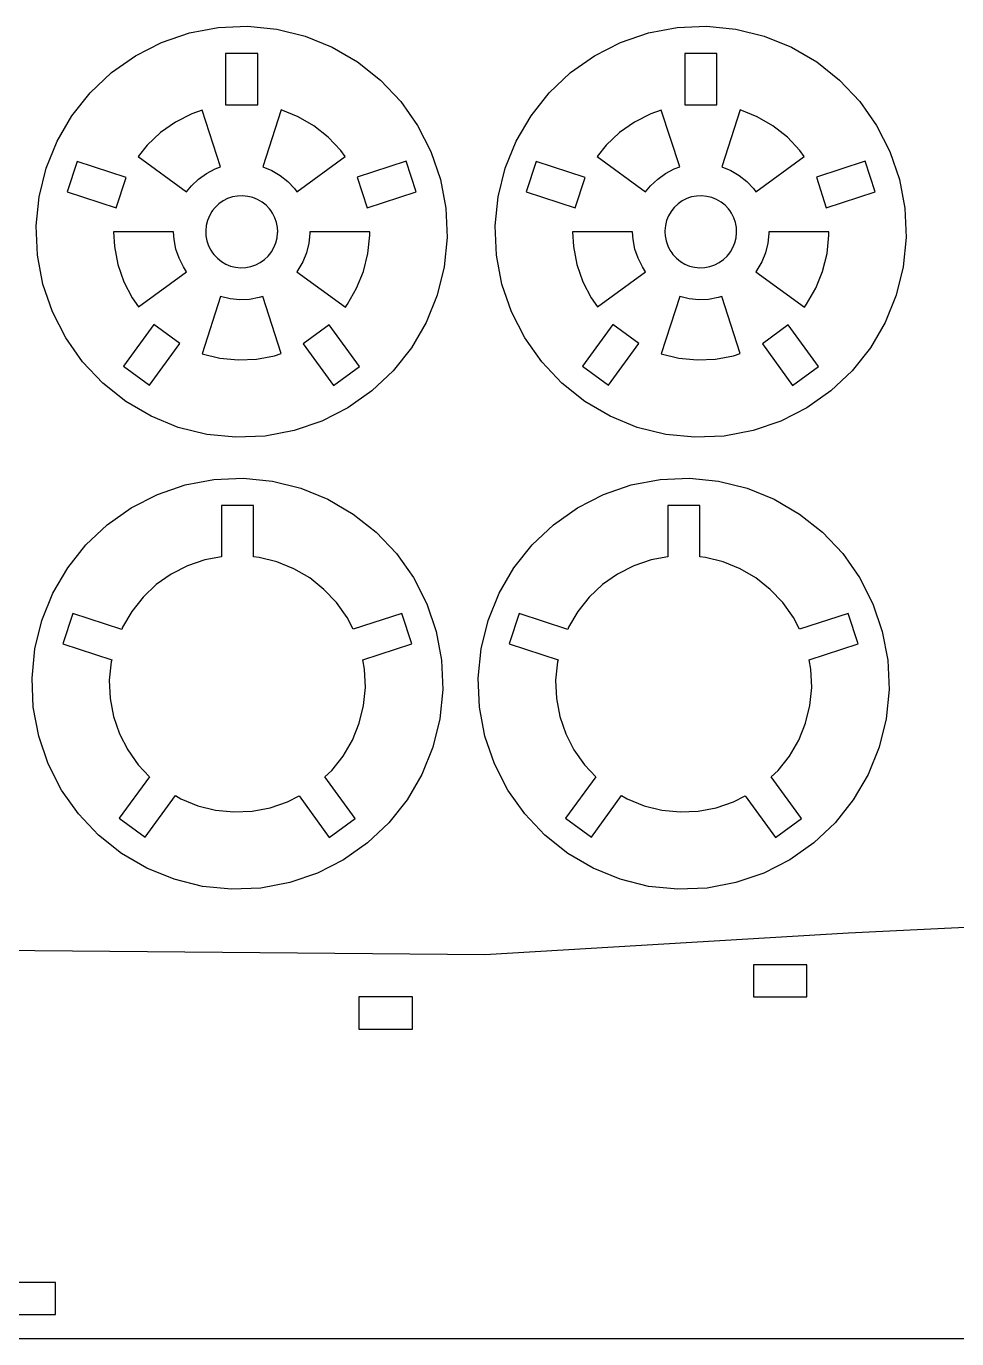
# Model space of a CAD drawing. Extents: x -3458 to 3458, y -2251 to 2251.
# Drawn here: x -2525 to -1689, y 1026 to 2206 of the extents above; entities that cross this region are included whole.
import ezdxf

# ---------------------------------------------------------------- set-up
doc = ezdxf.new("R2010")
doc.units = 0
doc.header["$MEASUREMENT"] = 0
doc.layers.get('0').update_dxf_attribs({"linetype": 'CONTINUOUS'})

msp = doc.modelspace()

# ---------------------------------------------------------------- linework, layer by layer
for p, q in [((-2403.6, 2191.2), (-2378.6, 2199.7)), ((-2378.6, 2199.7), (-2352.7, 2204.6)), ((-2352.7, 2204.6), (-2326.4, 2205.7)), ((-2326.4, 2205.7), (-2300.1, 2203.1)), ((-2300.1, 2203.1), (-2274.5, 2196.8)), ((-2274.5, 2196.8), (-2250.1, 2186.8)), ((-1990.8, 2191.2), (-1965.8, 2199.7)), ((-1965.8, 2199.7), (-1939.9, 2204.6)), ((-1939.9, 2204.6), (-1913.6, 2205.7)), ((-1913.6, 2205.7), (-1887.3, 2203.1)), ((-1887.3, 2203.1), (-1861.7, 2196.8)), ((-1861.7, 2196.8), (-1837.3, 2186.8)), ((-2427.1, 2179.2), (-2403.6, 2191.2)), ((-2250.1, 2186.8), (-2227.3, 2173.6)), ((-2014.3, 2179.2), (-1990.8, 2191.2)), ((-1837.3, 2186.8), (-1814.5, 2173.6)), ((-2448.6, 2164), (-2427.1, 2179.2)), ((-2346, 2181.3), (-2346, 2135)), ((-2317.2, 2181.3), (-2346, 2181.3)), ((-2317.2, 2135), (-2317.2, 2181.3)), ((-2227.3, 2173.6), (-2206.7, 2157.2)), ((-2035.8, 2164), (-2014.3, 2179.2)), ((-1904.4, 2181.3), (-1933.2, 2181.3)), ((-1933.2, 2181.3), (-1933.2, 2135)), ((-1904.4, 2135), (-1904.4, 2181.3)), ((-1814.5, 2173.6), (-1793.9, 2157.2)), ((-2467.8, 2145.9), (-2448.6, 2164)), ((-2055, 2145.9), (-2035.8, 2164)), ((-2206.7, 2157.2), (-2188.6, 2138)), ((-1793.9, 2157.2), (-1775.8, 2138)), ((-2484.2, 2125.2), (-2467.8, 2145.9)), ((-2188.6, 2138), (-2173.4, 2116.5)), ((-2071.3, 2125.2), (-2055, 2145.9)), ((-1775.8, 2138), (-1760.6, 2116.5)), ((-2497.4, 2102.5), (-2484.2, 2125.2)), ((-2376.5, 2127.1), (-2391.1, 2119.6)), ((-2367.1, 2130.3), (-2376.5, 2127.1)), ((-2350.5, 2079.2), (-2367.1, 2130.3)), ((-2346, 2135), (-2317.2, 2135)), ((-2296, 2130.6), (-2312.7, 2079.2)), ((-2280.8, 2124.4), (-2296, 2130.6)), ((-2266.6, 2116.1), (-2280.8, 2124.4)), ((-2084.6, 2102.5), (-2071.3, 2125.2)), ((-1963.7, 2127.1), (-1978.3, 2119.6)), ((-1954.3, 2130.3), (-1963.7, 2127.1)), ((-1937.7, 2079.2), (-1954.3, 2130.3)), ((-1933.2, 2135), (-1904.4, 2135)), ((-1883.2, 2130.6), (-1899.9, 2079.2)), ((-1868, 2124.4), (-1883.2, 2130.6)), ((-1853.8, 2116.1), (-1868, 2124.4)), ((-2391.1, 2119.6), (-2404.5, 2110.2)), ((-2253.7, 2105.9), (-2266.6, 2116.1)), ((-2173.4, 2116.5), (-2161.4, 2093)), ((-1978.3, 2119.6), (-1991.7, 2110.2)), ((-1840.9, 2105.9), (-1853.8, 2116.1)), ((-1760.6, 2116.5), (-1748.6, 2093)), ((-2507.3, 2078), (-2497.4, 2102.5)), ((-2404.5, 2110.2), (-2416.5, 2098.9)), ((-2242.4, 2094), (-2253.7, 2105.9)), ((-2094.5, 2078), (-2084.6, 2102.5)), ((-1991.7, 2110.2), (-2003.7, 2098.9)), ((-1829.6, 2094), (-1840.9, 2105.9)), ((-2416.5, 2098.9), (-2424.8, 2088.7)), ((-2424.8, 2088.7), (-2381.1, 2056.9)), ((-2282.1, 2057), (-2238.6, 2088.6)), ((-2238.6, 2088.6), (-2242.4, 2094)), ((-2161.4, 2093), (-2152.9, 2068)), ((-2003.7, 2098.9), (-2012, 2088.7)), ((-2012, 2088.7), (-1968.3, 2056.9)), ((-1869.3, 2057), (-1825.8, 2088.6)), ((-1825.8, 2088.6), (-1829.6, 2094)), ((-1748.6, 2093), (-1740.1, 2068)), ((-2513.7, 2052.4), (-2507.3, 2078)), ((-2479.6, 2084.1), (-2488.5, 2056.8)), ((-2435.6, 2069.9), (-2479.6, 2084.1)), ((-2363.2, 2073.4), (-2355.4, 2077.4)), ((-2355.4, 2077.4), (-2350.5, 2079.2)), ((-2312.7, 2079.2), (-2304.6, 2075.9)), ((-2183.6, 2084.3), (-2227.6, 2070)), ((-2174.7, 2056.9), (-2183.6, 2084.3)), ((-2100.9, 2052.4), (-2094.5, 2078)), ((-2066.8, 2084.1), (-2075.7, 2056.8)), ((-2022.8, 2069.9), (-2066.8, 2084.1)), ((-1950.4, 2073.4), (-1942.6, 2077.4)), ((-1942.6, 2077.4), (-1937.7, 2079.2)), ((-1899.9, 2079.2), (-1891.8, 2075.9)), ((-1770.8, 2084.3), (-1814.8, 2070)), ((-1761.9, 2056.9), (-1770.8, 2084.3)), ((-2444.5, 2042.5), (-2435.6, 2069.9)), ((-2376.7, 2062.4), (-2370.3, 2068.4)), ((-2370.3, 2068.4), (-2363.2, 2073.4)), ((-2304.6, 2075.9), (-2297.1, 2071.5)), ((-2297.1, 2071.5), (-2290.2, 2066.1)), ((-2290.2, 2066.1), (-2284.2, 2059.8)), ((-2227.6, 2070), (-2218.7, 2042.6)), ((-2152.9, 2068), (-2148, 2042.1)), ((-2031.7, 2042.5), (-2022.8, 2069.9)), ((-1963.9, 2062.4), (-1957.5, 2068.4)), ((-1957.5, 2068.4), (-1950.4, 2073.4)), ((-1891.8, 2075.9), (-1884.2, 2071.5)), ((-1884.2, 2071.5), (-1877.4, 2066.1)), ((-1877.4, 2066.1), (-1871.4, 2059.8)), ((-1814.8, 2070), (-1805.9, 2042.6)), ((-1740.1, 2068), (-1735.2, 2042.1)), ((-2488.5, 2056.8), (-2444.5, 2042.5)), ((-2381.1, 2056.9), (-2376.7, 2062.4)), ((-2335.3, 2053.1), (-2339.8, 2052.3)), ((-2330.7, 2053.3), (-2335.3, 2053.1)), ((-2326.1, 2052.8), (-2330.7, 2053.3)), ((-2321.6, 2051.7), (-2326.1, 2052.8)), ((-2284.2, 2059.8), (-2282.1, 2057)), ((-2218.7, 2042.6), (-2174.7, 2056.9)), ((-2075.7, 2056.8), (-2031.7, 2042.5)), ((-1968.3, 2056.9), (-1963.9, 2062.4)), ((-1922.5, 2053.1), (-1927, 2052.3)), ((-1917.9, 2053.3), (-1922.5, 2053.1)), ((-1913.3, 2052.8), (-1917.9, 2053.3)), ((-1908.8, 2051.7), (-1913.3, 2052.8)), ((-1871.4, 2059.8), (-1869.3, 2057)), ((-1805.9, 2042.6), (-1761.9, 2056.9)), ((-2516.3, 2026.2), (-2513.7, 2052.4)), ((-2355.4, 2042.8), (-2357.7, 2040)), ((-2352, 2046), (-2355.4, 2042.8)), ((-2348.3, 2048.7), (-2352, 2046)), ((-2344.2, 2050.8), (-2348.3, 2048.7)), ((-2341.6, 2051.7), (-2344.2, 2050.8)), ((-2339.8, 2052.3), (-2341.6, 2051.7)), ((-2317.3, 2050), (-2321.6, 2051.7)), ((-2313.3, 2047.7), (-2317.3, 2050)), ((-2309.7, 2044.8), (-2313.3, 2047.7)), ((-2306.6, 2041.5), (-2309.7, 2044.8)), ((-2305.4, 2040), (-2306.6, 2041.5)), ((-2148, 2042.1), (-2146.9, 2015.8)), ((-2103.5, 2026.2), (-2100.9, 2052.4)), ((-1942.6, 2042.8), (-1944.9, 2040)), ((-1939.2, 2046), (-1942.6, 2042.8)), ((-1935.5, 2048.7), (-1939.2, 2046)), ((-1931.4, 2050.8), (-1935.5, 2048.7)), ((-1928.8, 2051.7), (-1931.4, 2050.8)), ((-1927, 2052.3), (-1928.8, 2051.7)), ((-1904.5, 2050), (-1908.8, 2051.7)), ((-1900.5, 2047.7), (-1904.5, 2050)), ((-1896.9, 2044.8), (-1900.5, 2047.7)), ((-1893.8, 2041.5), (-1896.9, 2044.8)), ((-1892.6, 2040), (-1893.8, 2041.5)), ((-1735.2, 2042.1), (-1734.1, 2015.8)), ((-2362.3, 2031), (-2363.4, 2026.5)), ((-2360.6, 2035.2), (-2362.3, 2031)), ((-2358.3, 2039.2), (-2360.6, 2035.2)), ((-2357.7, 2040), (-2358.3, 2039.2)), ((-2303.9, 2037.7), (-2305.4, 2040)), ((-2301.8, 2033.6), (-2303.9, 2037.7)), ((-2300.3, 2029.2), (-2301.8, 2033.6)), ((-2299.5, 2024.7), (-2300.3, 2029.2)), ((-1949.5, 2031), (-1950.6, 2026.5)), ((-1947.8, 2035.2), (-1949.5, 2031)), ((-1945.5, 2039.2), (-1947.8, 2035.2)), ((-1944.9, 2040), (-1945.5, 2039.2)), ((-1891.1, 2037.7), (-1892.6, 2040)), ((-1889, 2033.6), (-1891.1, 2037.7)), ((-1887.5, 2029.2), (-1889, 2033.6)), ((-1886.7, 2024.7), (-1887.5, 2029.2)), ((-2515.1, 1999.9), (-2516.3, 2026.2)), ((-2392.8, 2021), (-2446.8, 2021)), ((-2446.8, 2021), (-2446, 2007.8)), ((-2392.4, 2014), (-2392.8, 2021)), ((-2363.4, 2026.5), (-2363.9, 2021.9)), ((-2363.9, 2021.9), (-2363.9, 2021)), ((-2363.9, 2021), (-2363.7, 2017.3)), ((-2363.7, 2017.3), (-2362.8, 2012.8)), ((-2299.7, 2015.5), (-2299.3, 2020.1)), ((-2299.2, 2021), (-2299.5, 2024.7)), ((-2299.3, 2020.1), (-2299.2, 2021)), ((-2270.4, 2019.3), (-2271.3, 2010.6)), ((-2216.4, 2021), (-2270.4, 2021)), ((-2270.4, 2021), (-2270.4, 2019.3)), ((-2218, 2001.4), (-2216.4, 2017.8)), ((-2216.4, 2017.8), (-2216.4, 2021)), ((-2102.3, 1999.9), (-2103.5, 2026.2)), ((-1980, 2021), (-2034, 2021)), ((-2034, 2021), (-2033.2, 2007.8)), ((-1979.6, 2014), (-1980, 2021)), ((-1950.6, 2026.5), (-1951.1, 2021.9)), ((-1951.1, 2021.9), (-1951.1, 2021)), ((-1951.1, 2021), (-1950.9, 2017.3)), ((-1950.9, 2017.3), (-1950, 2012.8)), ((-1886.9, 2015.5), (-1886.5, 2020.1)), ((-1886.5, 2021), (-1886.7, 2024.7)), ((-1886.5, 2020.1), (-1886.5, 2021)), ((-1857.6, 2019.3), (-1858.5, 2010.6)), ((-1803.6, 2021), (-1857.6, 2021)), ((-1857.6, 2021), (-1857.6, 2019.3)), ((-1805.2, 2001.4), (-1803.6, 2017.8)), ((-1803.6, 2017.8), (-1803.6, 2021)), ((-2446, 2007.8), (-2443, 1991.7)), ((-2390.8, 2005.4), (-2392.4, 2014)), ((-2362.8, 2012.8), (-2361.3, 2008.4)), ((-2361.3, 2008.4), (-2359.2, 2004.3)), ((-2304.9, 2002.8), (-2302.6, 2006.7)), ((-2302.6, 2006.7), (-2300.8, 2011)), ((-2300.8, 2011), (-2299.7, 2015.5)), ((-2271.3, 2010.6), (-2273.4, 2002.1)), ((-2146.9, 2015.8), (-2149.5, 1989.6)), ((-2033.2, 2007.8), (-2030.2, 1991.7)), ((-1978, 2005.4), (-1979.6, 2014)), ((-1950, 2012.8), (-1948.5, 2008.4)), ((-1948.5, 2008.4), (-1946.5, 2004.3)), ((-1892.1, 2002.8), (-1889.8, 2006.7)), ((-1889.8, 2006.7), (-1888, 2011)), ((-1888, 2011), (-1886.9, 2015.5)), ((-1858.5, 2010.6), (-1860.6, 2002.1)), ((-1734.1, 2015.8), (-1736.7, 1989.6)), ((-2510.3, 1973.9), (-2515.1, 1999.9)), ((-2387.9, 1997.2), (-2390.8, 2005.4)), ((-2384, 1989.4), (-2387.9, 1997.2)), ((-2359.2, 2004.3), (-2357.7, 2002)), ((-2357.7, 2002), (-2356.6, 2000.5)), ((-2356.6, 2000.5), (-2353.4, 1997.2)), ((-2353.4, 1997.2), (-2349.8, 1994.3)), ((-2349.8, 1994.3), (-2345.8, 1992)), ((-2314.9, 1993.3), (-2311.1, 1996)), ((-2311.1, 1996), (-2307.8, 1999.2)), ((-2307.8, 1999.2), (-2305.4, 2002)), ((-2305.4, 2002), (-2304.9, 2002.8)), ((-2276.7, 1994), (-2281, 1986.5)), ((-2273.4, 2002.1), (-2276.7, 1994)), ((-2222, 1985.4), (-2218, 2001.4)), ((-2097.5, 1973.9), (-2102.3, 1999.9)), ((-1975.1, 1997.2), (-1978, 2005.4)), ((-1971.2, 1989.4), (-1975.1, 1997.2)), ((-1946.5, 2004.3), (-1944.9, 2002)), ((-1944.9, 2002), (-1943.8, 2000.5)), ((-1943.8, 2000.5), (-1940.6, 1997.2)), ((-1940.6, 1997.2), (-1937, 1994.3)), ((-1937, 1994.3), (-1933, 1992)), ((-1902.1, 1993.3), (-1898.3, 1996)), ((-1898.3, 1996), (-1895, 1999.2)), ((-1895, 1999.2), (-1892.6, 2002)), ((-1892.6, 2002), (-1892.1, 2002.8)), ((-1863.9, 1994), (-1868.2, 1986.5)), ((-1860.6, 2002.1), (-1863.9, 1994)), ((-1809.2, 1985.4), (-1805.2, 2001.4)), ((-2443, 1991.7), (-2437.7, 1976.1)), ((-2424.5, 1953.4), (-2381.1, 1985)), ((-2381.1, 1985), (-2384, 1989.4)), ((-2345.8, 1992), (-2341.6, 1990.2)), ((-2341.6, 1990.2), (-2337.1, 1989.1)), ((-2337.1, 1989.1), (-2332.5, 1988.7)), ((-2332.5, 1988.7), (-2327.9, 1988.9)), ((-2327.9, 1988.9), (-2323.4, 1989.7)), ((-2323.4, 1989.7), (-2321.6, 1990.3)), ((-2321.6, 1990.3), (-2319, 1991.2)), ((-2319, 1991.2), (-2314.9, 1993.3)), ((-2281, 1986.5), (-2282.1, 1985.1)), ((-2282.1, 1985.1), (-2238.3, 1953.3)), ((-2228.2, 1970.2), (-2222, 1985.4)), ((-2149.5, 1989.6), (-2155.8, 1964)), ((-2030.2, 1991.7), (-2024.9, 1976.1)), ((-2011.7, 1953.4), (-1968.3, 1985)), ((-1968.3, 1985), (-1971.2, 1989.4)), ((-1933, 1992), (-1928.8, 1990.2)), ((-1928.8, 1990.2), (-1924.3, 1989.1)), ((-1924.3, 1989.1), (-1919.7, 1988.7)), ((-1919.7, 1988.7), (-1915.1, 1988.9)), ((-1915.1, 1988.9), (-1910.6, 1989.7)), ((-1910.6, 1989.7), (-1908.8, 1990.3)), ((-1908.8, 1990.3), (-1906.2, 1991.2)), ((-1906.2, 1991.2), (-1902.1, 1993.3)), ((-1868.2, 1986.5), (-1869.3, 1985.1)), ((-1869.3, 1985.1), (-1825.5, 1953.3)), ((-1815.4, 1970.2), (-1809.2, 1985.4)), ((-1736.7, 1989.6), (-1743, 1964)), ((-2501.7, 1949), (-2510.3, 1973.9)), ((-2437.7, 1976.1), (-2430.2, 1961.5)), ((-2236.4, 1956), (-2228.2, 1970.2)), ((-2088.9, 1949), (-2097.5, 1973.9)), ((-2024.9, 1976.1), (-2017.4, 1961.5)), ((-1823.6, 1956), (-1815.4, 1970.2)), ((-2430.2, 1961.5), (-2424.5, 1953.4)), ((-2350.5, 1962.8), (-2367.1, 1911.4)), ((-2342, 1960.7), (-2350.5, 1962.8)), ((-2333.3, 1959.8), (-2342, 1960.7)), ((-2324.6, 1960.2), (-2333.3, 1959.8)), ((-2316, 1961.8), (-2324.6, 1960.2)), ((-2312.6, 1962.8), (-2316, 1961.8)), ((-2296, 1911.7), (-2312.6, 1962.8)), ((-2155.8, 1964), (-2165.7, 1939.5)), ((-2017.4, 1961.5), (-2011.7, 1953.4)), ((-1937.7, 1962.8), (-1954.3, 1911.4)), ((-1929.2, 1960.7), (-1937.7, 1962.8)), ((-1920.5, 1959.8), (-1929.2, 1960.7)), ((-1911.8, 1960.2), (-1920.5, 1959.8)), ((-1903.2, 1961.8), (-1911.8, 1960.2)), ((-1899.8, 1962.8), (-1903.2, 1961.8)), ((-1883.2, 1911.7), (-1899.8, 1962.8)), ((-1743, 1964), (-1752.9, 1939.5)), ((-2489.8, 1925.5), (-2501.7, 1949)), ((-2238.3, 1953.3), (-2236.4, 1956)), ((-2077, 1925.5), (-2088.9, 1949)), ((-1825.5, 1953.3), (-1823.6, 1956)), ((-2410.5, 1937.5), (-2437.8, 1900.2)), ((-2387.3, 1920.5), (-2410.5, 1937.5)), ((-2252.9, 1937.2), (-2276.2, 1920.3)), ((-2225.7, 1899.8), (-2252.9, 1937.2)), ((-2165.7, 1939.5), (-2179, 1916.8)), ((-1997.7, 1937.5), (-2025, 1900.2)), ((-1974.5, 1920.5), (-1997.7, 1937.5)), ((-1840.1, 1937.2), (-1863.3, 1920.3)), ((-1812.9, 1899.8), (-1840.1, 1937.2)), ((-1752.9, 1939.5), (-1766.2, 1916.8)), ((-2474.6, 1904), (-2489.8, 1925.5)), ((-2061.8, 1904), (-2077, 1925.5)), ((-2414.6, 1883.2), (-2387.3, 1920.5)), ((-2367.1, 1911.4), (-2351.2, 1907.5)), ((-2302.2, 1909.6), (-2296, 1911.7)), ((-2276.2, 1920.3), (-2249, 1882.9)), ((-2179, 1916.8), (-2195.4, 1896.1)), ((-2001.8, 1883.2), (-1974.5, 1920.5)), ((-1954.3, 1911.4), (-1938.4, 1907.5)), ((-1889.4, 1909.6), (-1883.2, 1911.7)), ((-1863.3, 1920.3), (-1836.2, 1882.9)), ((-1766.2, 1916.8), (-1782.6, 1896.1)), ((-2456.5, 1884.8), (-2474.6, 1904)), ((-2437.8, 1900.2), (-2414.6, 1883.2)), ((-2351.2, 1907.5), (-2334.8, 1905.8)), ((-2334.8, 1905.8), (-2318.4, 1906.5)), ((-2318.4, 1906.5), (-2302.2, 1909.6)), ((-2249, 1882.9), (-2225.7, 1899.8)), ((-2043.7, 1884.8), (-2061.8, 1904)), ((-2025, 1900.2), (-2001.8, 1883.2)), ((-1938.4, 1907.5), (-1922, 1905.8)), ((-1922, 1905.8), (-1905.6, 1906.5)), ((-1905.6, 1906.5), (-1889.4, 1909.6)), ((-1836.2, 1882.9), (-1812.9, 1899.8)), ((-2195.4, 1896.1), (-2214.6, 1878)), ((-1782.6, 1896.1), (-1801.8, 1878)), ((-2435.8, 1868.4), (-2456.5, 1884.8)), ((-2214.6, 1878), (-2236.1, 1862.8)), ((-2023, 1868.4), (-2043.7, 1884.8)), ((-1801.8, 1878), (-1823.3, 1862.8)), ((-2413, 1855.1), (-2435.8, 1868.4)), ((-2000.2, 1855.1), (-2023, 1868.4)), ((-2388.6, 1845.2), (-2413, 1855.1)), ((-2236.1, 1862.8), (-2259.6, 1850.8)), ((-1975.8, 1845.2), (-2000.2, 1855.1)), ((-1823.3, 1862.8), (-1846.8, 1850.8)), ((-2363, 1838.9), (-2388.6, 1845.2)), ((-2284.5, 1842.3), (-2310.4, 1837.4)), ((-2259.6, 1850.8), (-2284.5, 1842.3)), ((-1950.2, 1838.9), (-1975.8, 1845.2)), ((-1871.7, 1842.3), (-1897.6, 1837.4)), ((-1846.8, 1850.8), (-1871.7, 1842.3)), ((-2336.8, 1836.3), (-2363, 1838.9)), ((-2310.4, 1837.4), (-2336.8, 1836.3)), ((-1924, 1836.3), (-1950.2, 1838.9)), ((-1897.6, 1837.4), (-1924, 1836.3)), ((-2407.4, 1784.9), (-2382.5, 1793.4)), ((-2382.5, 1793.4), (-2356.5, 1798.3)), ((-2356.5, 1798.3), (-2330.2, 1799.4)), ((-2330.2, 1799.4), (-2304, 1796.8)), ((-2304, 1796.8), (-2278.4, 1790.5)), ((-2006.1, 1784.9), (-1981.2, 1793.4)), ((-1981.2, 1793.4), (-1955.3, 1798.3)), ((-1955.3, 1798.3), (-1928.9, 1799.4)), ((-1928.9, 1799.4), (-1902.7, 1796.8)), ((-1902.7, 1796.8), (-1877.1, 1790.5)), ((-2430.9, 1772.9), (-2407.4, 1784.9)), ((-2278.4, 1790.5), (-2254, 1780.6)), ((-2029.6, 1772.9), (-2006.1, 1784.9)), ((-1877.1, 1790.5), (-1852.7, 1780.6)), ((-2452.4, 1757.7), (-2430.9, 1772.9)), ((-2321, 1775), (-2349.8, 1775)), ((-2349.8, 1775), (-2349.8, 1728.7)), ((-2321, 1728.7), (-2321, 1775)), ((-2254, 1780.6), (-2231.2, 1767.3)), ((-2051.2, 1757.7), (-2029.6, 1772.9)), ((-1948.5, 1775), (-1948.5, 1728.7)), ((-1919.7, 1775), (-1948.5, 1775)), ((-1919.7, 1728.7), (-1919.7, 1775)), ((-1852.7, 1780.6), (-1829.9, 1767.3)), ((-2471.6, 1739.6), (-2452.4, 1757.7)), ((-2231.2, 1767.3), (-2210.5, 1750.9)), ((-2070.3, 1739.6), (-2051.2, 1757.7)), ((-1829.9, 1767.3), (-1809.3, 1750.9)), ((-2210.5, 1750.9), (-2192.4, 1731.7)), ((-1809.3, 1750.9), (-1791.1, 1731.7)), ((-2488, 1719), (-2471.6, 1739.6)), ((-2086.7, 1719), (-2070.3, 1739.6)), ((-2364.7, 1726.1), (-2380.3, 1720.8)), ((-2349.8, 1728.7), (-2364.7, 1726.1)), ((-2315.8, 1728.2), (-2321, 1728.7)), ((-2299.9, 1724.3), (-2315.8, 1728.2)), ((-2284.6, 1718.1), (-2299.9, 1724.3)), ((-2192.4, 1731.7), (-2177.2, 1710.2)), ((-1963.5, 1726.1), (-1979, 1720.8)), ((-1948.5, 1728.7), (-1963.5, 1726.1)), ((-1914.5, 1728.2), (-1919.7, 1728.7)), ((-1898.6, 1724.3), (-1914.5, 1728.2)), ((-1883.4, 1718.1), (-1898.6, 1724.3)), ((-1791.1, 1731.7), (-1775.9, 1710.2)), ((-2501.3, 1696.2), (-2488, 1719)), ((-2394.9, 1713.3), (-2408.4, 1703.9)), ((-2380.3, 1720.8), (-2394.9, 1713.3)), ((-2270.4, 1709.8), (-2284.6, 1718.1)), ((-2100, 1696.2), (-2086.7, 1719)), ((-1993.7, 1713.3), (-2007.1, 1703.9)), ((-1979, 1720.8), (-1993.7, 1713.3)), ((-1869.1, 1709.8), (-1883.4, 1718.1)), ((-2408.4, 1703.9), (-2420.3, 1692.6)), ((-2257.6, 1699.6), (-2270.4, 1709.8)), ((-2246.3, 1687.7), (-2257.6, 1699.6)), ((-2177.2, 1710.2), (-2165.2, 1686.7)), ((-2007.1, 1703.9), (-2019.1, 1692.6)), ((-1856.3, 1699.6), (-1869.1, 1709.8)), ((-1845, 1687.7), (-1856.3, 1699.6)), ((-1775.9, 1710.2), (-1764, 1686.7)), ((-2511.2, 1671.7), (-2501.3, 1696.2)), ((-2420.3, 1692.6), (-2430.5, 1679.7)), ((-2236.8, 1674.3), (-2246.3, 1687.7)), ((-2109.9, 1671.7), (-2100, 1696.2)), ((-2019.1, 1692.6), (-2029.3, 1679.7)), ((-1835.5, 1674.3), (-1845, 1687.7)), ((-2483.4, 1677.9), (-2492.3, 1650.5)), ((-2439.4, 1663.6), (-2483.4, 1677.9)), ((-2430.5, 1679.7), (-2438.8, 1665.5)), ((-2187.5, 1678), (-2231.4, 1663.7)), ((-2178.6, 1650.6), (-2187.5, 1678)), ((-2165.2, 1686.7), (-2156.7, 1661.8)), ((-2082.1, 1677.9), (-2091, 1650.5)), ((-2038.2, 1663.6), (-2082.1, 1677.9)), ((-2029.3, 1679.7), (-2037.6, 1665.5)), ((-1786.2, 1678), (-1830.1, 1663.7)), ((-1777.3, 1650.6), (-1786.2, 1678)), ((-1764, 1686.7), (-1755.5, 1661.8)), ((-2517.5, 1646.2), (-2511.2, 1671.7)), ((-2438.8, 1665.5), (-2439.4, 1663.6)), ((-2231.4, 1663.7), (-2236.8, 1674.3)), ((-2116.2, 1646.2), (-2109.9, 1671.7)), ((-2037.6, 1665.5), (-2038.2, 1663.6)), ((-1830.1, 1663.7), (-1835.5, 1674.3)), ((-2156.7, 1661.8), (-2151.9, 1635.9)), ((-1755.5, 1661.8), (-1750.6, 1635.9)), ((-2520.1, 1619.9), (-2517.5, 1646.2)), ((-2492.3, 1650.5), (-2448.3, 1636.2)), ((-2222.5, 1636.3), (-2178.6, 1650.6)), ((-2118.8, 1619.9), (-2116.2, 1646.2)), ((-2091, 1650.5), (-2047.1, 1636.2)), ((-1821.2, 1636.3), (-1777.3, 1650.6)), ((-2448.9, 1634.3), (-2450.6, 1618)), ((-2448.3, 1636.2), (-2448.9, 1634.3)), ((-2221, 1627.9), (-2222.5, 1636.3)), ((-2151.9, 1635.9), (-2150.7, 1609.5)), ((-2047.7, 1634.3), (-2049.3, 1618)), ((-2047.1, 1636.2), (-2047.7, 1634.3)), ((-1819.7, 1627.9), (-1821.2, 1636.3)), ((-1750.6, 1635.9), (-1749.4, 1609.5)), ((-2519, 1593.6), (-2520.1, 1619.9)), ((-2450.6, 1618), (-2449.9, 1601.5)), ((-2220.3, 1611.5), (-2221, 1627.9)), ((-2117.7, 1593.6), (-2118.8, 1619.9)), ((-2049.3, 1618), (-2048.6, 1601.5)), ((-1819, 1611.5), (-1819.7, 1627.9)), ((-2221.9, 1595.1), (-2220.3, 1611.5)), ((-2150.7, 1609.5), (-2153.3, 1583.3)), ((-1820.6, 1595.1), (-1819, 1611.5)), ((-1749.4, 1609.5), (-1752.1, 1583.3)), ((-2514.1, 1567.7), (-2519, 1593.6)), ((-2449.9, 1601.5), (-2446.8, 1585.4)), ((-2225.8, 1579.2), (-2221.9, 1595.1)), ((-2112.8, 1567.7), (-2117.7, 1593.6)), ((-2048.6, 1601.5), (-2045.6, 1585.4)), ((-1824.5, 1579.2), (-1820.6, 1595.1)), ((-2446.8, 1585.4), (-2441.5, 1569.8)), ((-2153.3, 1583.3), (-2159.7, 1557.7)), ((-2045.6, 1585.4), (-2040.2, 1569.8)), ((-1752.1, 1583.3), (-1758.4, 1557.7)), ((-2441.5, 1569.8), (-2434.1, 1555.2)), ((-2232, 1563.9), (-2225.8, 1579.2)), ((-2040.2, 1569.8), (-2032.8, 1555.2)), ((-1830.7, 1563.9), (-1824.5, 1579.2)), ((-2505.6, 1542.7), (-2514.1, 1567.7)), ((-2240.3, 1549.7), (-2232, 1563.9)), ((-2159.7, 1557.7), (-2169.6, 1533.3)), ((-2104.3, 1542.7), (-2112.8, 1567.7)), ((-1839, 1549.7), (-1830.7, 1563.9)), ((-1758.4, 1557.7), (-1768.3, 1533.3)), ((-2434.1, 1555.2), (-2424.6, 1541.8)), ((-2250.5, 1536.8), (-2240.3, 1549.7)), ((-2032.8, 1555.2), (-2023.3, 1541.8)), ((-1849.2, 1536.8), (-1839, 1549.7)), ((-2493.6, 1519.2), (-2505.6, 1542.7)), ((-2424.6, 1541.8), (-2414.4, 1531.2)), ((-2256.7, 1531), (-2250.5, 1536.8)), ((-2092.3, 1519.2), (-2104.3, 1542.7)), ((-2023.3, 1541.8), (-2013.1, 1531.2)), ((-1855.4, 1531), (-1849.2, 1536.8)), ((-2414.4, 1531.2), (-2441.7, 1493.9)), ((-2229.5, 1493.6), (-2256.7, 1531)), ((-2169.6, 1533.3), (-2182.8, 1510.5)), ((-2013.1, 1531.2), (-2040.4, 1493.9)), ((-1828.2, 1493.6), (-1855.4, 1531)), ((-1768.3, 1533.3), (-1781.6, 1510.5)), ((-2478.4, 1497.7), (-2493.6, 1519.2)), ((-2418.4, 1476.9), (-2391.1, 1514.2)), ((-2391.1, 1514.2), (-2386.2, 1511.3)), ((-2386.2, 1511.3), (-2371, 1505.1)), ((-2290.5, 1508.6), (-2280, 1514)), ((-2280, 1514), (-2252.8, 1476.6)), ((-2182.8, 1510.5), (-2199.2, 1489.8)), ((-2077.1, 1497.7), (-2092.3, 1519.2)), ((-2017.1, 1476.9), (-1989.9, 1514.2)), ((-1989.9, 1514.2), (-1984.9, 1511.3)), ((-1984.9, 1511.3), (-1969.7, 1505.1)), ((-1889.3, 1508.6), (-1878.7, 1514)), ((-1878.7, 1514), (-1851.5, 1476.6)), ((-1781.6, 1510.5), (-1798, 1489.8)), ((-2371, 1505.1), (-2355, 1501.2)), ((-2355, 1501.2), (-2338.7, 1499.6)), ((-2338.7, 1499.6), (-2322.2, 1500.3)), ((-2322.2, 1500.3), (-2306.1, 1503.3)), ((-2306.1, 1503.3), (-2290.5, 1508.6)), ((-1969.7, 1505.1), (-1953.7, 1501.2)), ((-1953.7, 1501.2), (-1937.4, 1499.6)), ((-1937.4, 1499.6), (-1921, 1500.3)), ((-1921, 1500.3), (-1904.8, 1503.3)), ((-1904.8, 1503.3), (-1889.3, 1508.6)), ((-2460.3, 1478.5), (-2478.4, 1497.7)), ((-2441.7, 1493.9), (-2418.4, 1476.9)), ((-2252.8, 1476.6), (-2229.5, 1493.6)), ((-2199.2, 1489.8), (-2218.4, 1471.7)), ((-2059, 1478.5), (-2077.1, 1497.7)), ((-2040.4, 1493.9), (-2017.1, 1476.9)), ((-1851.5, 1476.6), (-1828.2, 1493.6)), ((-1798, 1489.8), (-1817.1, 1471.7)), ((-2439.6, 1462.1), (-2460.3, 1478.5)), ((-2038.4, 1462.1), (-2059, 1478.5)), ((-2218.4, 1471.7), (-2239.9, 1456.5)), ((-1817.1, 1471.7), (-1838.7, 1456.5)), ((-1785.8, 1390.8), (-284.6, 1463.2)), ((-2416.9, 1448.9), (-2439.6, 1462.1)), ((-2239.9, 1456.5), (-2263.4, 1444.5)), ((-2015.6, 1448.9), (-2038.4, 1462.1)), ((-1838.7, 1456.5), (-1862.1, 1444.5)), ((-2392.4, 1439), (-2416.9, 1448.9)), ((-2263.4, 1444.5), (-2288.4, 1436)), ((-1991.2, 1439), (-2015.6, 1448.9)), ((-1862.1, 1444.5), (-1887.1, 1436)), ((-2366.8, 1432.6), (-2392.4, 1439)), ((-2340.6, 1430), (-2366.8, 1432.6)), ((-2314.3, 1431.1), (-2340.6, 1430)), ((-2288.4, 1436), (-2314.3, 1431.1)), ((-1965.6, 1432.6), (-1991.2, 1439)), ((-1939.3, 1430), (-1965.6, 1432.6)), ((-1913, 1431.1), (-1939.3, 1430)), ((-1887.1, 1436), (-1913, 1431.1)), ((-2113, 1371.3), (-1785.8, 1390.8)), ((-2554.4, 1375.4), (-2113, 1371.3)), ((-1823.4, 1362), (-1871.4, 1362)), ((-1871.4, 1362), (-1871.4, 1333.2)), ((-1823.4, 1333.2), (-1823.4, 1362)), ((-2178.1, 1333.2), (-2226.1, 1333.2)), ((-2226.1, 1333.2), (-2226.1, 1304.4)), ((-2178.1, 1304.4), (-2178.1, 1333.2)), ((-1871.4, 1333.2), (-1823.4, 1333.2)), ((-2226.1, 1304.4), (-2178.1, 1304.4)), ((-2499.1, 1076.6), (-2547.1, 1076.6)), ((-2499.1, 1047.7), (-2499.1, 1076.6)), ((-2547.1, 1047.7), (-2499.1, 1047.7)), ((-1307.1, 1026), (-2594.8, 1026))]:
    msp.add_line(p, q)

doc.saveas('drawing.dxf')
